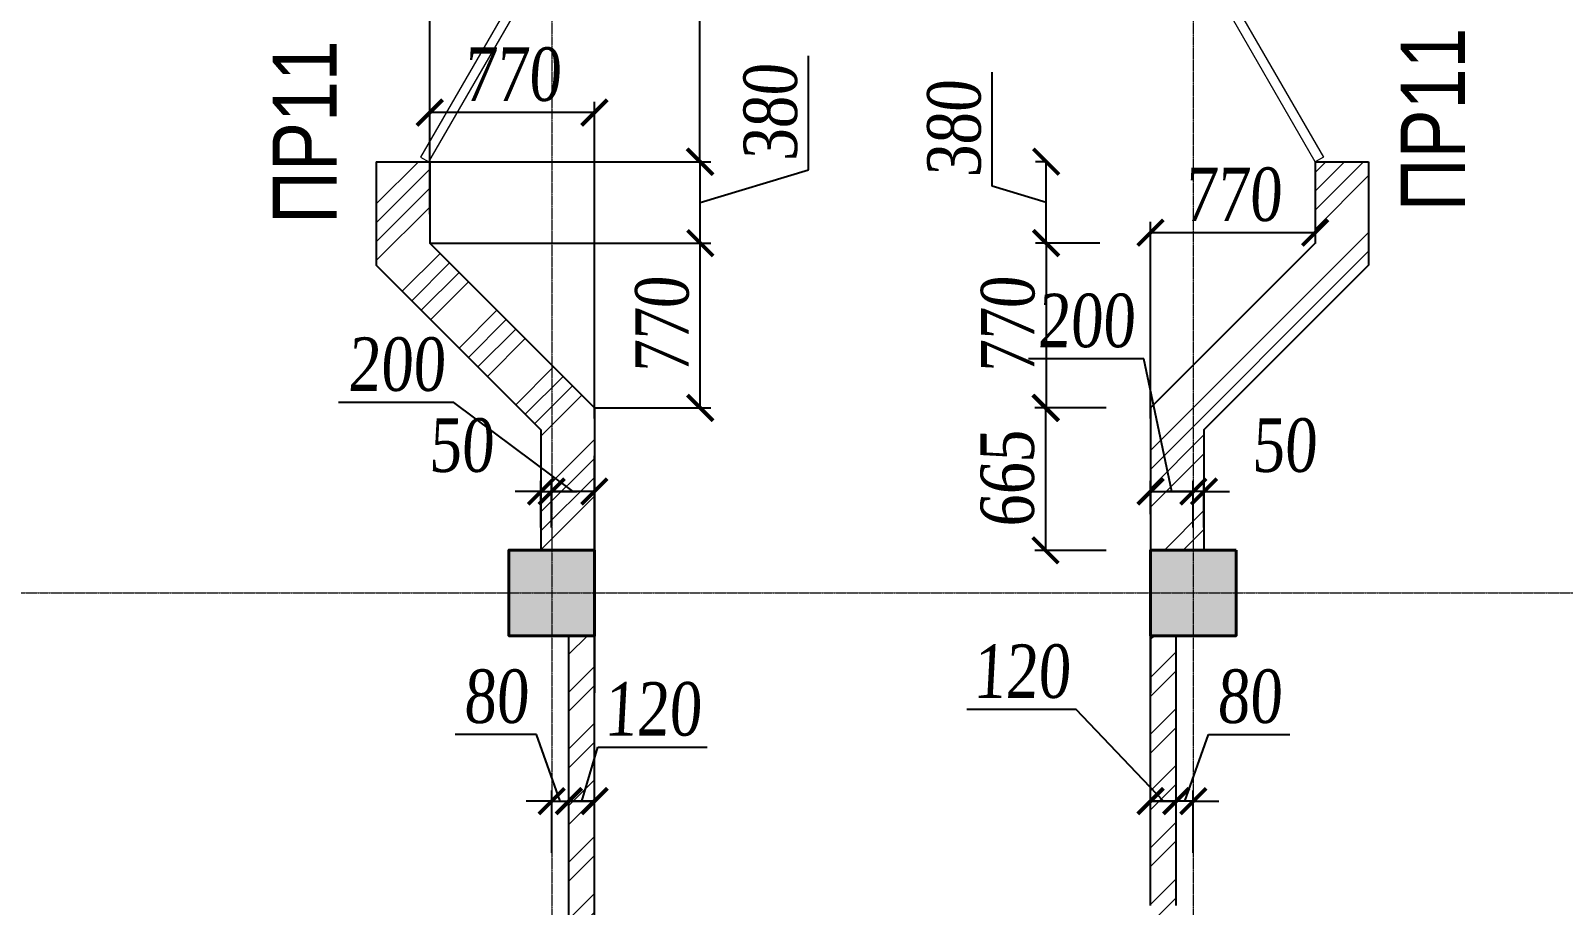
# Model space of a CAD drawing. Header units: inches. Extents: x -407541 to 6688123, y -998590 to 1205599.
# Drawn here: x 170967 to 178133, y 221277 to 225365 of the extents above; entities that cross this region are included whole.
import ezdxf

# ---------------------------------------------------------------- set-up
doc = ezdxf.new("R2010")
doc.units = ezdxf.units.IN
doc.header["$MEASUREMENT"] = 0
doc.linetypes.add('ACAD_ISO04W100', pattern=[30, 24, -3, 0, -3])
for name, color, linetype, lineweight in [('двери', 123, 'Continuous', 13), ('МОНОЛИТ', 5, 'Continuous', 40), ('Оси', 254, 'ACAD_ISO04W100', 5), ('ПЕРЕГОРОДКА', 7, 'Continuous', 25), ('Перемычки', 21, 'Continuous', 13), ('размер внутр', 142, 'Continuous', 5), ('Штриховка', 7, 'Continuous', 9), ('ШТРИХОВКА КИРПИЧ', 30, 'Continuous', 9)]:
    doc.layers.add(name, color=color, linetype=linetype, lineweight=lineweight)
doc.styles.get("Standard").update_dxf_attribs({"font": 'arial.ttf'})
doc.styles.add('STYLE2', font='times.ttf', dxfattribs={"width": 0.8, "oblique": 3})
doc.dimstyles.new('vnytren', dxfattribs={"dimtxt": 250, "dimasz": 120, "dimexe": 50, "dimexo": 0, "dimgap": 50, "dimtad": 1, "dimdec": 0, "dimzin": 0, "dimdsep": 46, "dimtxsty": 'STYLE2', "dimblk": 'ARCHTICK', "dimcen": 0, "dimadec": 0, "dimazin": 0, "dimtfac": 1, "dimtdec": 0, "dimtmove": 1, "dimatfit": 2, "dimldrblk": 'DOT', "dimfxl": 1, "dimtolj": 1, "dimtzin": 0, "dimarcsym": 0})

# ---------------------------------------------------------------- blocks, each defined once
blk = doc.blocks.new('_ARCHTICK')
at = {"color": 0, "linetype": 'ByBlock', "const_width": 0.15}
blk.add_lwpolyline([(-0.5, -0.5), (0.5, 0.5)], dxfattribs=at)
blk = doc.blocks.new('*D1528')
at = {"layer": 'размер внутр', "color": 0, "lineweight": -2, "transparency": 16777216}
for p, q in [((176171.3, 223831.5), (175632.1, 223831.5)), ((176303.3, 223211.4), (176171.3, 223831.5)), ((176203.4, 223104.7), (176203.4, 223261.4)), ((176403.2, 223104.7), (176403.2, 223261.4)), ((176203.4, 223211.4), (176403.2, 223211.4))]:
    blk.add_line(p, q, dxfattribs=at)
at = {"layer": 'размер внутр', "color": 0, "lineweight": -2, "transparency": 16777216, "xscale": 120, "yscale": 120, "zscale": 120, "rotation": 180}
blk.add_blockref('_ARCHTICK', (176203.4, 223211.4), dxfattribs=at)
at = {"layer": 'размер внутр', "color": 0, "lineweight": -2, "transparency": 16777216, "xscale": 120, "yscale": 120, "zscale": 120}
blk.add_blockref('_ARCHTICK', (176403.2, 223211.4), dxfattribs=at)
at = {"layer": 'размер внутр', "color": 0, "transparency": 16777216, "insert": (175901.7, 224008.7), "char_height": 250, "attachment_point": 5, "style": 'STYLE2'}
blk.add_mtext('\\A1;200', dxfattribs=at)
blk = doc.blocks.new('_Dot')
at = {"color": 0, "linetype": 'ByBlock', "lineweight": -2}
blk.add_line((-0.5, 0), (-1, 0), dxfattribs=at)
at = {"color": 0, "linetype": 'ByBlock', "const_width": 0.5}
blk.add_lwpolyline([(-0.25, 0, 1), (0.25, 0, 1)], format="xyb", close=True, dxfattribs=at)
blk = doc.blocks.new('*D1529')
at = {"layer": 'размер внутр', "color": 0, "lineweight": -2, "transparency": 16777216}
for p, q in [((176403.2, 223042.3), (176403.2, 223261.4)), ((176453.1, 223042.3), (176453.1, 223261.4)), ((176403.2, 223211.4), (176283.2, 223211.4)), ((176453.1, 223211.4), (176403.2, 223211.4)), ((176453.1, 223211.4), (176573.1, 223211.4))]:
    blk.add_line(p, q, dxfattribs=at)
at = {"layer": 'размер внутр', "color": 0, "lineweight": -2, "transparency": 16777216, "xscale": 120, "yscale": 120, "zscale": 120}
blk.add_blockref('_ARCHTICK', (176403.2, 223211.4), dxfattribs=at)
at = {"layer": 'размер внутр', "color": 0, "lineweight": -2, "transparency": 16777216, "xscale": 120, "yscale": 120, "zscale": 120, "rotation": 180}
blk.add_blockref('_ARCHTICK', (176453.1, 223211.4), dxfattribs=at)
at = {"layer": 'размер внутр', "color": 0, "transparency": 16777216, "insert": (176827.3, 223426.1), "char_height": 250, "attachment_point": 5, "style": 'STYLE2'}
blk.add_mtext('\\A1;50', dxfattribs=at)
blk = doc.blocks.new('*D1530')
at = {"layer": 'размер внутр', "color": 0, "lineweight": -2, "transparency": 16777216}
for p, q in [((173543.4, 221764.2), (173619, 222016.4)), ((173619, 222016.4), (174129.9, 222016.4)), ((173483.4, 221597.3), (173483.4, 221814.2)), ((173603.4, 221597.3), (173603.4, 221814.2)), ((173603.4, 221764.2), (173483.4, 221764.2))]:
    blk.add_line(p, q, dxfattribs=at)
at = {"layer": 'размер внутр', "color": 0, "lineweight": -2, "transparency": 16777216, "xscale": 120, "yscale": 120, "zscale": 120, "rotation": 180}
blk.add_blockref('_ARCHTICK', (173483.4, 221764.2), dxfattribs=at)
at = {"layer": 'размер внутр', "color": 0, "lineweight": -2, "transparency": 16777216, "xscale": 120, "yscale": 120, "zscale": 120}
blk.add_blockref('_ARCHTICK', (173603.4, 221764.2), dxfattribs=at)
at = {"layer": 'размер внутр', "color": 0, "transparency": 16777216, "insert": (173874.5, 222193.5), "char_height": 250, "attachment_point": 5, "style": 'STYLE2'}
blk.add_mtext('\\A1;120', dxfattribs=at)
blk = doc.blocks.new('*D1531')
at = {"layer": 'размер внутр', "color": 0, "lineweight": -2, "transparency": 16777216}
for p, q in [((173332.1, 222075.4), (172951.9, 222075.4)), ((173443.3, 221764.2), (173332.1, 222075.4)), ((173403.2, 221522.9), (173403.2, 221814.2)), ((173483.4, 221460.1), (173483.4, 221814.2)), ((173403.2, 221764.2), (173283.2, 221764.2)), ((173403.2, 221764.2), (173483.4, 221764.2)), ((173403.2, 221764.2), (173483.4, 221764.2)), ((173483.4, 221764.2), (173603.4, 221764.2))]:
    blk.add_line(p, q, dxfattribs=at)
at = {"layer": 'размер внутр', "color": 0, "lineweight": -2, "transparency": 16777216, "xscale": 120, "yscale": 120, "zscale": 120}
blk.add_blockref('_ARCHTICK', (173403.2, 221764.2), dxfattribs=at)
at = {"layer": 'размер внутр', "color": 0, "lineweight": -2, "transparency": 16777216, "xscale": 120, "yscale": 120, "zscale": 120, "rotation": 180}
blk.add_blockref('_ARCHTICK', (173483.4, 221764.2), dxfattribs=at)
at = {"layer": 'размер внутр', "color": 0, "transparency": 16777216, "insert": (173142, 222252.5), "char_height": 250, "attachment_point": 5, "style": 'STYLE2'}
blk.add_mtext('\\A1;80', dxfattribs=at)
blk = doc.blocks.new('12')
at = {"layer": 'двери'}
for p, q in [((0, 0), (0, 120)), ((695.6, 15.2), (695.6, 120)), ((695.6, -15.2), (695.6, 120)), ((1610, 0), (1610, 120)), ((24.4, 42.3), (0, 0)), ((0, 0), (604.5, -349)), ((629, -306.7), (24.4, 42.3)), ((604.5, -349), (629, -306.7))]:
    blk.add_line(p, q, dxfattribs=at)
blk.add_lwpolyline([(1610, 0), (818.1, -457.2), (795.9, -418.7), (1587.8, 38.5)], close=True, dxfattribs=at)
blk.add_arc((1610, 0), 914.4, 180, 210, dxfattribs=at)
blk.add_ellipse((25, -15.2), major_axis=(474.2, 474.2), ratio=1, start_param=5.048184, end_param=5.497787, dxfattribs=at)
blk = doc.blocks.new('*D3199')
at = {"layer": 'размер внутр', "color": 0, "lineweight": -2, "transparency": 16777216}
for p, q in [((175463.1, 224637.8), (175463.1, 225171.6)), ((175715.3, 224752.2), (175665.3, 224752.2)), ((175715.3, 224372), (175715.3, 224752.2)), ((175715.3, 224562.1), (175463.1, 224637.8)), ((175966.9, 224372), (175665.3, 224372))]:
    blk.add_line(p, q, dxfattribs=at)
at = {"layer": 'размер внутр', "color": 0, "lineweight": -2, "transparency": 16777216, "xscale": 120, "yscale": 120, "zscale": 120}
for p, rotation in [((175715.3, 224752.2), 90), ((175715.3, 224372), 270)]:
    blk.add_blockref('_ARCHTICK', p, dxfattribs=dict(at, rotation=rotation))
at = {"layer": 'размер внутр', "color": 0, "transparency": 16777216, "insert": (175285.9, 224904.7), "char_height": 250, "attachment_point": 5, "rotation": 90, "style": 'STYLE2'}
blk.add_mtext('\\A1;380', dxfattribs=at)
blk = doc.blocks.new('*D3200')
at = {"layer": 'размер внутр', "color": 0, "lineweight": -2, "transparency": 16777216}
for p, q in [((172407.9, 226408.9), (171868.7, 226408.9)), ((172708.2, 226030.5), (172407.9, 226408.9)), ((172583.2, 226030.5), (172583.2, 226080.5)), ((172833.2, 226030.5), (172583.2, 226030.5)), ((172833.2, 224666.9), (172833.2, 226080.5))]:
    blk.add_line(p, q, dxfattribs=at)
at = {"layer": 'размер внутр', "color": 0, "lineweight": -2, "transparency": 16777216, "xscale": 120, "yscale": 120, "zscale": 120}
for p, rotation in [((172583.2, 226030.5), 179.9999999999997), ((172833.2, 226030.5), 359.9999999999997)]:
    blk.add_blockref('_ARCHTICK', p, dxfattribs=dict(at, rotation=rotation))
at = {"layer": 'размер внутр', "color": 0, "transparency": 16777216, "insert": (172138.3, 226586.1), "char_height": 250, "attachment_point": 5, "style": 'STYLE2'}
blk.add_mtext('\\A1;250', dxfattribs=at)
blk = doc.blocks.new('*D3197')
at = {"layer": 'размер внутр', "color": 0, "lineweight": -2, "transparency": 16777216}
for p, q in [((174604.4, 224714.1), (174604.4, 225247.8)), ((172829, 224752.2), (174147.9, 224752.2)), ((174097.9, 224372), (174097.9, 224752.2)), ((174097.9, 224562.1), (174604.4, 224714.1)), ((172833.2, 224372), (174147.9, 224372))]:
    blk.add_line(p, q, dxfattribs=at)
at = {"layer": 'размер внутр', "color": 0, "lineweight": -2, "transparency": 16777216, "xscale": 120, "yscale": 120, "zscale": 120}
for p, rotation in [((174097.9, 224752.2), 90), ((174097.9, 224372), 270)]:
    blk.add_blockref('_ARCHTICK', p, dxfattribs=dict(at, rotation=rotation))
at = {"layer": 'размер внутр', "color": 0, "transparency": 16777216, "insert": (174427.2, 224981), "char_height": 250, "attachment_point": 5, "rotation": 90, "style": 'STYLE2'}
blk.add_mtext('\\A1;380', dxfattribs=at)
blk = doc.blocks.new('*D3198')
at = {"layer": 'размер внутр', "color": 0, "lineweight": -2, "transparency": 16777216}
for p, q in [((173203.4, 227637.2), (174145.9, 227637.2)), ((174095.9, 224752.2), (174095.9, 227637.2)), ((173701.7, 224752.2), (174145.9, 224752.2))]:
    blk.add_line(p, q, dxfattribs=at)
at = {"layer": 'размер внутр', "color": 0, "lineweight": -2, "transparency": 16777216, "xscale": 120, "yscale": 120, "zscale": 120}
for p, rotation in [((174095.9, 227637.2), 90), ((174095.9, 224752.2), 270)]:
    blk.add_blockref('_ARCHTICK', p, dxfattribs=dict(at, rotation=rotation))
at = {"layer": 'размер внутр', "color": 0, "transparency": 16777216, "insert": (173918.7, 226079.1), "char_height": 250, "attachment_point": 5, "rotation": 90, "style": 'STYLE2'}
blk.add_mtext('\\A1;2885', dxfattribs=at)
blk = doc.blocks.new('*D3194')
at = {"layer": 'размер внутр', "color": 0, "lineweight": -2, "transparency": 16777216}
for p, q in [((172833.2, 224507.9), (172833.2, 225032.1)), ((173603.1, 223552.6), (173603.1, 225032.1)), ((173603.1, 224982.1), (172833.2, 224982.1))]:
    blk.add_line(p, q, dxfattribs=at)
at = {"layer": 'размер внутр', "color": 0, "lineweight": -2, "transparency": 16777216, "xscale": 120, "yscale": 120, "zscale": 120}
for p, rotation in [((172833.2, 224982.1), 179.9999999999997), ((173603.1, 224982.1), 359.9999999999997)]:
    blk.add_blockref('_ARCHTICK', p, dxfattribs=dict(at, rotation=rotation))
at = {"layer": 'размер внутр', "color": 0, "transparency": 16777216, "insert": (173218.2, 225159.7), "char_height": 250, "attachment_point": 5, "style": 'STYLE2'}
blk.add_mtext('\\A1;770', dxfattribs=at)
blk = doc.blocks.new('*D3195')
at = {"layer": 'размер внутр', "color": 0, "lineweight": -2, "transparency": 16777216}
for p, q in [((176203.1, 223552.6), (176203.1, 224470.9)), ((176973, 224507.9), (176973, 224370.9)), ((176203.1, 224420.9), (176973, 224420.9))]:
    blk.add_line(p, q, dxfattribs=at)
at = {"layer": 'размер внутр', "color": 0, "lineweight": -2, "transparency": 16777216, "xscale": 120, "yscale": 120, "zscale": 120, "rotation": 180}
blk.add_blockref('_ARCHTICK', (176203.1, 224420.9), dxfattribs=at)
at = {"layer": 'размер внутр', "color": 0, "lineweight": -2, "transparency": 16777216, "xscale": 120, "yscale": 120, "zscale": 120}
blk.add_blockref('_ARCHTICK', (176973, 224420.9), dxfattribs=at)
at = {"layer": 'размер внутр', "color": 0, "transparency": 16777216, "insert": (176588.1, 224598.4), "char_height": 250, "attachment_point": 5, "style": 'STYLE2'}
blk.add_mtext('\\A1;770', dxfattribs=at)
blk = doc.blocks.new('*D3196')
at = {"layer": 'размер внутр', "color": 0, "lineweight": -2, "transparency": 16777216}
for p, q in [((173603.1, 224372), (174147.9, 224372)), ((174097.9, 223601.7), (174097.9, 224372)), ((173603.1, 223601.7), (174147.9, 223601.7))]:
    blk.add_line(p, q, dxfattribs=at)
at = {"layer": 'размер внутр', "color": 0, "lineweight": -2, "transparency": 16777216, "xscale": 120, "yscale": 120, "zscale": 120}
for p, rotation in [((174097.9, 224372), 90), ((174097.9, 223601.7), 270)]:
    blk.add_blockref('_ARCHTICK', p, dxfattribs=dict(at, rotation=rotation))
at = {"layer": 'размер внутр', "color": 0, "transparency": 16777216, "insert": (173920.4, 223986.9), "char_height": 250, "attachment_point": 5, "rotation": 90, "style": 'STYLE2'}
blk.add_mtext('\\A1;770', dxfattribs=at)
blk = doc.blocks.new('*D3192')
at = {"layer": 'размер внутр', "color": 0, "lineweight": -2, "transparency": 16777216}
for p, q in [((175775.3, 224372), (175664.6, 224372)), ((175714.6, 224372), (175714.6, 223601.7)), ((175995.1, 223601.7), (175664.6, 223601.7))]:
    blk.add_line(p, q, dxfattribs=at)
at = {"layer": 'размер внутр', "color": 0, "lineweight": -2, "transparency": 16777216, "xscale": 120, "yscale": 120, "zscale": 120}
for p, rotation in [((175714.6, 224372), 90), ((175714.6, 223601.7), 270)]:
    blk.add_blockref('_ARCHTICK', p, dxfattribs=dict(at, rotation=rotation))
at = {"layer": 'размер внутр', "color": 0, "transparency": 16777216, "insert": (175537.1, 223986.9), "char_height": 250, "attachment_point": 5, "rotation": 90, "style": 'STYLE2'}
blk.add_mtext('\\A1;770', dxfattribs=at)
blk = doc.blocks.new('*D3193')
at = {"layer": 'размер внутр', "color": 0, "lineweight": -2, "transparency": 16777216}
for p, q in [((175995.1, 223601.7), (175662, 223601.7)), ((175712, 223601.7), (175712, 222936.2)), ((175995.1, 222936.2), (175662, 222936.2))]:
    blk.add_line(p, q, dxfattribs=at)
at = {"layer": 'размер внутр', "color": 0, "lineweight": -2, "transparency": 16777216, "xscale": 120, "yscale": 120, "zscale": 120}
for p, rotation in [((175712, 223601.7), 90), ((175712, 222936.2), 270)]:
    blk.add_blockref('_ARCHTICK', p, dxfattribs=dict(at, rotation=rotation))
at = {"layer": 'размер внутр', "color": 0, "transparency": 16777216, "insert": (175534.8, 223268.9), "char_height": 250, "attachment_point": 5, "rotation": 90, "style": 'STYLE2'}
blk.add_mtext('\\A1;665', dxfattribs=at)
blk = doc.blocks.new('*D3212')
at = {"layer": 'размер внутр', "color": 0, "lineweight": -2, "transparency": 16777216}
for p, q in [((175854.8, 222192.7), (175343.9, 222192.7)), ((176263.1, 221764.2), (175854.8, 222192.7)), ((176203.1, 221597.3), (176203.1, 221814.2)), ((176323.1, 221597.3), (176323.1, 221814.2)), ((176203.1, 221764.2), (176323.1, 221764.2))]:
    blk.add_line(p, q, dxfattribs=at)
at = {"layer": 'размер внутр', "color": 0, "lineweight": -2, "transparency": 16777216, "xscale": 120, "yscale": 120, "zscale": 120, "rotation": 180}
blk.add_blockref('_ARCHTICK', (176203.1, 221764.2), dxfattribs=at)
at = {"layer": 'размер внутр', "color": 0, "lineweight": -2, "transparency": 16777216, "xscale": 120, "yscale": 120, "zscale": 120}
blk.add_blockref('_ARCHTICK', (176323.1, 221764.2), dxfattribs=at)
at = {"layer": 'размер внутр', "color": 0, "transparency": 16777216, "insert": (175599.4, 222369.8), "char_height": 250, "attachment_point": 5, "style": 'STYLE2'}
blk.add_mtext('\\A1;120', dxfattribs=at)
blk = doc.blocks.new('*D3213')
at = {"layer": 'размер внутр', "color": 0, "lineweight": -2, "transparency": 16777216}
for p, q in [((176363.2, 221764.2), (176474.4, 222075.4)), ((176474.4, 222075.4), (176854.6, 222075.4)), ((176323.1, 221460.1), (176323.1, 221814.2)), ((176403.2, 221522.9), (176403.2, 221814.2)), ((176323.1, 221764.2), (176203.1, 221764.2)), ((176403.2, 221764.2), (176323.1, 221764.2)), ((176403.2, 221764.2), (176323.1, 221764.2)), ((176403.2, 221764.2), (176523.2, 221764.2))]:
    blk.add_line(p, q, dxfattribs=at)
at = {"layer": 'размер внутр', "color": 0, "lineweight": -2, "transparency": 16777216, "xscale": 120, "yscale": 120, "zscale": 120}
blk.add_blockref('_ARCHTICK', (176323.1, 221764.2), dxfattribs=at)
at = {"layer": 'размер внутр', "color": 0, "lineweight": -2, "transparency": 16777216, "xscale": 120, "yscale": 120, "zscale": 120, "rotation": 180}
blk.add_blockref('_ARCHTICK', (176403.2, 221764.2), dxfattribs=at)
at = {"layer": 'размер внутр', "color": 0, "transparency": 16777216, "insert": (176664.5, 222252.5), "char_height": 250, "attachment_point": 5, "style": 'STYLE2'}
blk.add_mtext('\\A1;80', dxfattribs=at)
blk = doc.blocks.new('*D3323')
at = {"layer": 'размер внутр', "color": 0, "lineweight": -2, "transparency": 16777216}
for p, q in [((172946.3, 223627.4), (172407.1, 223627.4)), ((173503, 223211.4), (172946.3, 223627.4)), ((173403, 223104.7), (173403, 223261.4)), ((173602.9, 223104.7), (173602.9, 223261.4)), ((173602.9, 223211.4), (173403, 223211.4))]:
    blk.add_line(p, q, dxfattribs=at)
at = {"layer": 'размер внутр', "color": 0, "lineweight": -2, "transparency": 16777216, "xscale": 120, "yscale": 120, "zscale": 120, "rotation": 180}
blk.add_blockref('_ARCHTICK', (173403, 223211.4), dxfattribs=at)
at = {"layer": 'размер внутр', "color": 0, "lineweight": -2, "transparency": 16777216, "xscale": 120, "yscale": 120, "zscale": 120}
blk.add_blockref('_ARCHTICK', (173602.9, 223211.4), dxfattribs=at)
at = {"layer": 'размер внутр', "color": 0, "transparency": 16777216, "insert": (172676.7, 223804.6), "char_height": 250, "attachment_point": 5, "style": 'STYLE2'}
blk.add_mtext('\\A1;200', dxfattribs=at)
blk = doc.blocks.new('*D3324')
at = {"layer": 'размер внутр', "color": 0, "lineweight": -2, "transparency": 16777216}
for p, q in [((173353.1, 223042.3), (173353.1, 223261.4)), ((173403, 223042.3), (173403, 223261.4)), ((173353.1, 223211.4), (173233.1, 223211.4)), ((173353.1, 223211.4), (173403, 223211.4)), ((173403, 223211.4), (173523, 223211.4))]:
    blk.add_line(p, q, dxfattribs=at)
at = {"layer": 'размер внутр', "color": 0, "lineweight": -2, "transparency": 16777216, "xscale": 120, "yscale": 120, "zscale": 120}
blk.add_blockref('_ARCHTICK', (173353.1, 223211.4), dxfattribs=at)
at = {"layer": 'размер внутр', "color": 0, "lineweight": -2, "transparency": 16777216, "xscale": 120, "yscale": 120, "zscale": 120, "rotation": 180}
blk.add_blockref('_ARCHTICK', (173403, 223211.4), dxfattribs=at)
at = {"layer": 'размер внутр', "color": 0, "transparency": 16777216, "insert": (172979, 223426.1), "char_height": 250, "attachment_point": 5, "style": 'STYLE2'}
blk.add_mtext('\\A1;50', dxfattribs=at)

msp = doc.modelspace()

# ---------------------------------------------------------------- hatches: boundary and pattern name
at = {"layer": 'Штриховка'}
h = msp.add_hatch(dxfattribs=at)
h.set_pattern_fill('ANSI35', color=256, scale=25, style=0)
h.set_pattern_definition([(45, (-6764080.43, -624333.35), (-112.2532015, 112.2532015), []), (45, (-6763968.18, -624333.35), (-112.2532015, 112.2532015), [198.4375, -39.6875, 0, -39.6875])])
h.paths.add_polyline_path([(17203.4, 266637), (17603.4, 266637), (17603.4, 266237), (17203.4, 266237)])
h.paths.add_polyline_path([(20203.4, 266637), (20603.4, 266637), (20603.4, 266237), (20203.4, 266237)])
h.paths.add_polyline_path([(24073.4, 266637), (24473.4, 266637), (24473.4, 266237), (24073.4, 266237)])
h.paths.add_polyline_path([(17203.4, 261137), (17603.4, 261137), (17603.4, 260737), (17203.4, 260737)])
h.paths.add_polyline_path([(17203.4, 252637), (17603.4, 252637), (17603.4, 252237), (17203.4, 252237)])
h.paths.add_polyline_path([(17203.4, 249137), (17603.4, 249137), (17603.4, 248737), (17203.4, 248737)])
h.paths.add_polyline_path([(17203.4, 243137), (17603.4, 243137), (17603.4, 242737), (17203.4, 242737)])
h.paths.add_polyline_path([(17203.4, 237137), (17603.4, 237137), (17603.4, 236737), (17203.4, 236737)])
h.paths.add_polyline_path([(20203.4, 231137), (20603.4, 231137), (20603.4, 230737), (20203.4, 230737)])
h.paths.add_polyline_path([(20203.4, 237137), (20603.4, 237137), (20603.4, 236737), (20203.4, 236737)])
h.paths.add_polyline_path([(20203.4, 243137), (20603.4, 243137), (20603.4, 242737), (20203.4, 242737)])
h.paths.add_polyline_path([(20203.4, 249137), (20603.4, 249137), (20603.4, 248737), (20203.4, 248737)])
h.paths.add_polyline_path([(20203.4, 228037), (20603.4, 228037), (20603.4, 227637), (20203.4, 227637)])
h.paths.add_polyline_path([(20203.4, 219337), (20603.4, 219337), (20603.4, 218937), (20203.4, 218937)])
h.paths.add_polyline_path([(24703.4, 258237), (25103.4, 258237), (25103.4, 257837), (24703.4, 257837)])
h.paths.add_polyline_path([(30703.4, 263637), (31103.4, 263637), (31103.4, 263237), (30703.4, 263237)])
h.paths.add_polyline_path([(30703.4, 258237), (31103.4, 258237), (31103.4, 257837), (30703.4, 257837)])
h.paths.add_polyline_path([(36703.4, 263637), (37103.4, 263637), (37103.4, 263237), (36703.4, 263237)])
h.paths.add_polyline_path([(36703.4, 258237), (37103.4, 258237), (37103.4, 257837), (36703.4, 257837)])
h.paths.add_polyline_path([(42703.4, 263637), (43103.4, 263637), (43103.4, 263237), (42703.4, 263237)])
h.paths.add_polyline_path([(42703.4, 258237), (43103.4, 258237), (43103.4, 257837), (42703.4, 257837)])
h.paths.add_polyline_path([(48703.4, 258237), (49103.4, 258237), (49103.4, 257837), (48703.4, 257837)])
h.paths.add_polyline_path([(54703.4, 263637), (55103.4, 263637), (55103.4, 263237), (54703.4, 263237)])
h.paths.add_polyline_path([(54703.4, 258237), (55103.4, 258237), (55103.4, 257837), (54703.4, 257837)])
h.paths.add_polyline_path([(60703.4, 263637), (61103.4, 263637), (61103.4, 263237), (60703.4, 263237)])
h.paths.add_polyline_path([(60703.4, 258237), (61103.4, 258237), (61103.4, 257837), (60703.4, 257837)])
h.paths.add_polyline_path([(66703.4, 263637), (67103.4, 263637), (67103.4, 263237), (66703.4, 263237)])
h.paths.add_polyline_path([(66703.4, 258237), (67103.4, 258237), (67103.4, 257837), (66703.4, 257837)])
h.paths.add_polyline_path([(72703.4, 258237), (73103.4, 258237), (73103.4, 257837), (72703.4, 257837)])
h.paths.add_polyline_path([(78703.4, 263637), (79103.4, 263637), (79103.4, 263237), (78703.4, 263237)])
h.paths.add_polyline_path([(78703.4, 258237), (79103.4, 258237), (79103.4, 257837), (78703.4, 257837)])
h.paths.add_polyline_path([(84703.4, 263637), (85103.4, 263637), (85103.4, 263237), (84703.4, 263237)])
h.paths.add_polyline_path([(84703.4, 258237), (85103.4, 258237), (85103.4, 257837), (84703.4, 257837)])
h.paths.add_polyline_path([(90703.4, 258237), (91103.4, 258237), (91103.4, 257837), (90703.4, 257837)])
h.paths.add_polyline_path([(30703.4, 272037), (31103.4, 272037), (31103.4, 271637), (30703.4, 271637)])
h.paths.add_polyline_path([(36703.4, 272037), (37103.4, 272037), (37103.4, 271637), (36703.4, 271637)])
h.paths.add_polyline_path([(42703.4, 272037), (43103.4, 272037), (43103.4, 271637), (42703.4, 271637)])
h.paths.add_polyline_path([(54703.4, 272037), (55103.4, 272037), (55103.4, 271637), (54703.4, 271637)])
h.paths.add_polyline_path([(60703.4, 272037), (61103.4, 272037), (61103.4, 271637), (60703.4, 271637)])
h.paths.add_polyline_path([(66703.4, 272037), (67103.4, 272037), (67103.4, 271637), (66703.4, 271637)])
h.paths.add_polyline_path([(78703.4, 272037), (79103.4, 272037), (79103.4, 271637), (78703.4, 271637)])
h.paths.add_polyline_path([(84703.4, 272037), (85103.4, 272037), (85103.4, 271637), (84703.4, 271637)])
h.paths.add_polyline_path([(91333.4, 266637), (91733.4, 266637), (91733.4, 266237), (91333.4, 266237)])
h.paths.add_polyline_path([(95203.4, 266637), (95603.4, 266637), (95603.4, 266237), (95203.4, 266237)])
h.paths.add_polyline_path([(91333.4, 261137), (91733.4, 261137), (91733.4, 260737), (91333.4, 260737)])
h.paths.add_polyline_path([(95203.4, 261137), (95603.4, 261137), (95603.4, 260737), (95203.4, 260737)])
h.paths.add_polyline_path([(17203.4, 219337), (17603.4, 219337), (17603.4, 218937), (17203.4, 218937)])
h.paths.add_polyline_path([(12103.4, 219337), (12503.4, 219337), (12503.4, 218937), (12103.4, 218937)])
h.paths.add_polyline_path([(8503.4, 222937), (8903.4, 222937), (8903.4, 222537), (8503.4, 222537)])
h.paths.add_polyline_path([(8503.4, 228037), (8903.4, 228037), (8903.4, 227637), (8503.4, 227637)])
h.paths.add_polyline_path([(10603.4, 237137), (11003.4, 237137), (11003.4, 236737), (10603.4, 236737)])
h.paths.add_polyline_path([(10603.4, 243137), (11003.4, 243137), (11003.4, 242737), (10603.4, 242737)])
h.paths.add_polyline_path([(10603.4, 249137), (11003.4, 249137), (11003.4, 248737), (10603.4, 248737)])
h.paths.add_polyline_path([(26803.4, 237137), (27203.4, 237137), (27203.4, 236737), (26803.4, 236737)])
h.paths.add_polyline_path([(26803.4, 243137), (27203.4, 243137), (27203.4, 242737), (26803.4, 242737)])
h.paths.add_polyline_path([(26803.4, 249137), (27203.4, 249137), (27203.4, 248737), (26803.4, 248737)])
h.paths.add_polyline_path([(25303.4, 219337), (25703.4, 219337), (25703.4, 218937), (25303.4, 218937)])
h.paths.add_polyline_path([(28903.4, 222937), (29303.4, 222937), (29303.4, 222537), (28903.4, 222537)])
h.paths.add_polyline_path([(28903.4, 228037), (29303.4, 228037), (29303.4, 227637), (28903.4, 227637)])
h.paths.add_polyline_path([(26803.4, 231137), (27203.4, 231137), (27203.4, 230737), (26803.4, 230737)])
h.paths.add_polyline_path([(26803.4, 228037), (27203.4, 228037), (27203.4, 227637), (26803.4, 227637)])
h.paths.add_polyline_path([(95203.4, 243137), (95603.4, 243137), (95603.4, 242737), (95203.4, 242737)])
h.paths.add_polyline_path([(95203.4, 237137), (95603.4, 237137), (95603.4, 236737), (95203.4, 236737)])
h.paths.add_polyline_path([(98203.4, 231137), (98603.4, 231137), (98603.4, 230737), (98203.4, 230737)])
h.paths.add_polyline_path([(98203.4, 237137), (98603.4, 237137), (98603.4, 236737), (98203.4, 236737)])
h.paths.add_polyline_path([(98203.4, 243137), (98603.4, 243137), (98603.4, 242737), (98203.4, 242737)])
h.paths.add_polyline_path([(98203.4, 249137), (98603.4, 249137), (98603.4, 248737), (98203.4, 248737)])
h.paths.add_polyline_path([(98203.4, 222937), (98603.4, 222937), (98603.4, 222537), (98203.4, 222537)])
h.paths.add_polyline_path([(98203.4, 219337), (98603.4, 219337), (98603.4, 218937), (98203.4, 218937)])
h.paths.add_polyline_path([(95203.4, 222937), (95603.4, 222937), (95603.4, 222537), (95203.4, 222537)])
h.paths.add_polyline_path([(95203.4, 219337), (95603.4, 219337), (95603.4, 218937), (95203.4, 218937)])
h.paths.add_polyline_path([(90103.4, 219337), (90503.4, 219337), (90503.4, 218937), (90103.4, 218937)])
h.paths.add_polyline_path([(86503.4, 222937), (86903.4, 222937), (86903.4, 222537), (86503.4, 222537)])
h.paths.add_polyline_path([(86503.4, 228037), (86903.4, 228037), (86903.4, 227637), (86503.4, 227637)])
h.paths.add_polyline_path([(88603.4, 237137), (89003.4, 237137), (89003.4, 236737), (88603.4, 236737)])
h.paths.add_polyline_path([(88603.4, 243137), (89003.4, 243137), (89003.4, 242737), (88603.4, 242737)])
h.paths.add_polyline_path([(104803.4, 237137), (105203.4, 237137), (105203.4, 236737), (104803.4, 236737)])
h.paths.add_polyline_path([(104803.4, 243137), (105203.4, 243137), (105203.4, 242737), (104803.4, 242737)])
h.paths.add_polyline_path([(104803.4, 249137), (105203.4, 249137), (105203.4, 248737), (104803.4, 248737)])
h.paths.add_polyline_path([(103303.4, 219337), (103703.4, 219337), (103703.4, 218937), (103303.4, 218937)])
h.paths.add_polyline_path([(106903.4, 222937), (107303.4, 222937), (107303.4, 222537), (106903.4, 222537)])
h.paths.add_polyline_path([(104803.4, 231137), (105203.4, 231137), (105203.4, 230737), (104803.4, 230737)])
h.paths.add_polyline_path([(176603.4, 266637), (176203.4, 266637), (176203.4, 266237), (176603.4, 266237)])
h.paths.add_polyline_path([(173603.4, 266637), (173203.4, 266637), (173203.4, 266237), (173603.4, 266237)])
h.paths.add_polyline_path([(169733.4, 266637), (169333.4, 266637), (169333.4, 266237), (169733.4, 266237)])
h.paths.add_polyline_path([(176603.4, 261137), (176203.4, 261137), (176203.4, 260737), (176603.4, 260737)])
h.paths.add_polyline_path([(176603.4, 252637), (176203.4, 252637), (176203.4, 252237), (176603.4, 252237)])
h.paths.add_polyline_path([(176603.4, 249137), (176203.4, 249137), (176203.4, 248737), (176603.4, 248737)])
h.paths.add_polyline_path([(176603.4, 243137), (176203.4, 243137), (176203.4, 242737), (176603.4, 242737)])
h.paths.add_polyline_path([(176603.4, 237137), (176203.4, 237137), (176203.4, 236737), (176603.4, 236737)])
h.paths.add_polyline_path([(173603.4, 231137), (173203.4, 231137), (173203.4, 230737), (173603.4, 230737)])
h.paths.add_polyline_path([(173603.4, 237137), (173203.4, 237137), (173203.4, 236737), (173603.4, 236737)])
h.paths.add_polyline_path([(173603.4, 243137), (173203.4, 243137), (173203.4, 242737), (173603.4, 242737)])
h.paths.add_polyline_path([(173603.4, 249137), (173203.4, 249137), (173203.4, 248737), (173603.4, 248737)])
h.paths.add_polyline_path([(173603.4, 228037), (173203.4, 228037), (173203.4, 227637), (173603.4, 227637)])
h.paths.add_polyline_path([(173603.4, 222937), (173203.4, 222937), (173203.4, 222537), (173603.4, 222537)])
h.paths.add_polyline_path([(173603.4, 219337), (173203.4, 219337), (173203.4, 218937), (173603.4, 218937)])
h.paths.add_polyline_path([(169103.4, 258237), (168703.4, 258237), (168703.4, 257837), (169103.4, 257837)])
h.paths.add_polyline_path([(163103.4, 263637), (162703.4, 263637), (162703.4, 263237), (163103.4, 263237)])
h.paths.add_polyline_path([(163103.4, 258237), (162703.4, 258237), (162703.4, 257837), (163103.4, 257837)])
h.paths.add_polyline_path([(157103.4, 263637), (156703.4, 263637), (156703.4, 263237), (157103.4, 263237)])
h.paths.add_polyline_path([(157103.4, 258237), (156703.4, 258237), (156703.4, 257837), (157103.4, 257837)])
h.paths.add_polyline_path([(151103.4, 263637), (150703.4, 263637), (150703.4, 263237), (151103.4, 263237)])
h.paths.add_polyline_path([(151103.4, 258237), (150703.4, 258237), (150703.4, 257837), (151103.4, 257837)])
h.paths.add_polyline_path([(145103.4, 258237), (144703.4, 258237), (144703.4, 257837), (145103.4, 257837)])
h.paths.add_polyline_path([(139103.4, 263637), (138703.4, 263637), (138703.4, 263237), (139103.4, 263237)])
h.paths.add_polyline_path([(139103.4, 258237), (138703.4, 258237), (138703.4, 257837), (139103.4, 257837)])
h.paths.add_polyline_path([(133103.4, 263637), (132703.4, 263637), (132703.4, 263237), (133103.4, 263237)])
h.paths.add_polyline_path([(133103.4, 258237), (132703.4, 258237), (132703.4, 257837), (133103.4, 257837)])
h.paths.add_polyline_path([(127103.4, 263637), (126703.4, 263637), (126703.4, 263237), (127103.4, 263237)])
h.paths.add_polyline_path([(127103.4, 258237), (126703.4, 258237), (126703.4, 257837), (127103.4, 257837)])
h.paths.add_polyline_path([(121103.4, 258237), (120703.4, 258237), (120703.4, 257837), (121103.4, 257837)])
h.paths.add_polyline_path([(115103.4, 263637), (114703.4, 263637), (114703.4, 263237), (115103.4, 263237)])
h.paths.add_polyline_path([(115103.4, 258237), (114703.4, 258237), (114703.4, 257837), (115103.4, 257837)])
h.paths.add_polyline_path([(109103.4, 263637), (108703.4, 263637), (108703.4, 263237), (109103.4, 263237)])
h.paths.add_polyline_path([(109103.4, 258237), (108703.4, 258237), (108703.4, 257837), (109103.4, 257837)])
h.paths.add_polyline_path([(103103.4, 258237), (102703.4, 258237), (102703.4, 257837), (103103.4, 257837)])
h.paths.add_polyline_path([(163103.4, 272037), (162703.4, 272037), (162703.4, 271637), (163103.4, 271637)])
h.paths.add_polyline_path([(157103.4, 272037), (156703.4, 272037), (156703.4, 271637), (157103.4, 271637)])
h.paths.add_polyline_path([(151103.4, 272037), (150703.4, 272037), (150703.4, 271637), (151103.4, 271637)])
h.paths.add_polyline_path([(139103.4, 272037), (138703.4, 272037), (138703.4, 271637), (139103.4, 271637)])
h.paths.add_polyline_path([(133103.4, 272037), (132703.4, 272037), (132703.4, 271637), (133103.4, 271637)])
h.paths.add_polyline_path([(127103.4, 272037), (126703.4, 272037), (126703.4, 271637), (127103.4, 271637)])
h.paths.add_polyline_path([(115103.4, 272037), (114703.4, 272037), (114703.4, 271637), (115103.4, 271637)])
h.paths.add_polyline_path([(109103.4, 272037), (108703.4, 272037), (108703.4, 271637), (109103.4, 271637)])
h.paths.add_polyline_path([(102473.4, 266637), (102073.4, 266637), (102073.4, 266237), (102473.4, 266237)])
h.paths.add_polyline_path([(98603.4, 266637), (98203.4, 266637), (98203.4, 266237), (98603.4, 266237)])
h.paths.add_polyline_path([(176603.4, 222937), (176203.4, 222937), (176203.4, 222537), (176603.4, 222537)])
h.paths.add_polyline_path([(176603.4, 219337), (176203.4, 219337), (176203.4, 218937), (176603.4, 218937)])
h.paths.add_polyline_path([(181703.4, 219337), (181303.4, 219337), (181303.4, 218937), (181703.4, 218937)])
h.paths.add_polyline_path([(185303.4, 222937), (184903.4, 222937), (184903.4, 222537), (185303.4, 222537)])
h.paths.add_polyline_path([(185303.4, 228037), (184903.4, 228037), (184903.4, 227637), (185303.4, 227637)])
h.paths.add_polyline_path([(183203.4, 237137), (182803.4, 237137), (182803.4, 236737), (183203.4, 236737)])
h.paths.add_polyline_path([(183203.4, 243137), (182803.4, 243137), (182803.4, 242737), (183203.4, 242737)])
h.paths.add_polyline_path([(183203.4, 249137), (182803.4, 249137), (182803.4, 248737), (183203.4, 248737)])
h.paths.add_polyline_path([(167003.4, 237137), (166603.4, 237137), (166603.4, 236737), (167003.4, 236737)])
h.paths.add_polyline_path([(167003.4, 243137), (166603.4, 243137), (166603.4, 242737), (167003.4, 242737)])
h.paths.add_polyline_path([(167003.4, 249137), (166603.4, 249137), (166603.4, 248737), (167003.4, 248737)])
h.paths.add_polyline_path([(168503.4, 219337), (168103.4, 219337), (168103.4, 218937), (168503.4, 218937)])
h.paths.add_polyline_path([(164903.4, 222937), (164503.4, 222937), (164503.4, 222537), (164903.4, 222537)])
h.paths.add_polyline_path([(164903.4, 228037), (164503.4, 228037), (164503.4, 227637), (164903.4, 227637)])
h.paths.add_polyline_path([(167003.4, 231137), (166603.4, 231137), (166603.4, 230737), (167003.4, 230737)])
h.paths.add_polyline_path([(167003.4, 228037), (166603.4, 228037), (166603.4, 227637), (167003.4, 227637)])
h.paths.add_polyline_path([(91333.4, 258237), (91733.4, 258237), (91733.4, 257837), (91333.4, 257837)])
h.paths.add_polyline_path([(95203.4, 258237), (95603.4, 258237), (95603.4, 257837), (95203.4, 257837)])
h.paths.add_polyline_path([(180703.4, 261137), (180303.4, 261137), (180303.4, 260737), (180703.4, 260737)])
h.paths.add_polyline_path([(180703.4, 252637), (180303.4, 252637), (180303.4, 252237), (180703.4, 252237)])
h.paths.add_polyline_path([(13103.4, 261137), (13503.4, 261137), (13503.4, 260737), (13103.4, 260737)])
h.paths.add_polyline_path([(13103.4, 252637), (13503.4, 252637), (13503.4, 252237), (13103.4, 252237)])
h.paths.add_polyline_path([(17203.4, 258237), (17603.4, 258237), (17603.4, 257837), (17203.4, 257837)])
h.paths.add_polyline_path([(13103.4, 258237), (13503.4, 258237), (13503.4, 257837), (13103.4, 257837)])
h.paths.add_polyline_path([(176603.4, 258237), (176203.4, 258237), (176203.4, 257837), (176603.4, 257837)])
h.paths.add_polyline_path([(180703.4, 258237), (180303.4, 258237), (180303.4, 257837), (180703.4, 257837)])
h.paths.add_polyline_path([(98203.4, 228037), (98603.4, 228037), (98603.4, 227637), (98203.4, 227637)])
h.paths.add_polyline_path([(104803.4, 228037), (105203.4, 228037), (105203.4, 227637), (104803.4, 227637)])
h.paths.add_polyline_path([(106903.4, 228037), (107303.4, 228037), (107303.4, 227637), (106903.4, 227637)])
h.paths.add_polyline_path([(17603.4, 222922), (17203.4, 222922), (17203.4, 222537), (17603.4, 222537)])
h.paths.add_polyline_path([(20603.4, 222922), (20203.4, 222922), (20203.4, 222537), (20603.4, 222537)])
h = msp.add_hatch(dxfattribs=at)
h.set_pattern_fill('ANSI32', color=256, scale=500, style=0)
h.paths.add_polyline_path([(173603.1, 222270.1), (173603.1, 222537.2), (173483.4, 222537.2), (173483.4, 219337.2), (173603.4, 219337.2), (173603.4, 222270.1)])
h.paths.add_polyline_path([(176203.3, 221277.2), (176203.4, 219337.2), (176323.3, 219337.2), (176323.3, 221277.2), (176323.3, 222537.2), (176203.3, 222537.2)])
at = {"layer": 'ШТРИХОВКА КИРПИЧ', "ltscale": 0.1}
h = msp.add_hatch(dxfattribs=at)
h.set_pattern_fill('ANSI34', color=256, scale=500, style=0)
h.paths.add_polyline_path([(173203.2, 227837.2), (173203.2, 227917.2), (173203.4, 227917.2), (173203.4, 228037.2), (172583.2, 228037.2), (172583.2, 227837.2)])
h.paths.add_polyline_path([(173203.2, 227787.2), (173203.2, 227837.2), (172583.2, 227837.2), (172583.2, 226362.2), (172833.2, 226362.2), (172833.2, 227787.2)])
h.paths.add_polyline_path([(176973, 226362.2), (177223, 226362.2), (177223, 227737.6), (176973, 227737.6)])
h.paths.add_polyline_path([(177223, 224752.2), (176973, 224752.2), (176973, 224372), (176403.2, 223802.6), (176403.2, 222937.2), (176453.1, 222937.2), (176453.1, 223499.1), (177223, 224268.4)])
h.paths.add_polyline_path([(176403.2, 223802.6), (176203.1, 223602.7), (176203.1, 222937.2), (176403.2, 222937.2)])
h.paths.add_polyline_path([(173353.1, 222937.2), (173403.2, 222937.2), (173403.2, 223802.4), (172833.2, 224372), (172833.2, 224752.2), (172583.2, 224752.2), (172583.2, 224268.4), (173353.1, 223499.1)])
h.paths.add_polyline_path([(173603.1, 223602.7), (173403.2, 223802.4), (173403.2, 222937.2), (173603.1, 222937.2)])

# ---------------------------------------------------------------- linework, layer by layer
at = {"layer": 'МОНОЛИТ'}
for points in [[(173603.4, 222937.2), (173203.4, 222937.2), (173203.4, 222537.2), (173603.4, 222537.2)], [(176603.4, 222937.2), (176203.4, 222937.2), (176203.4, 222537.2), (176603.4, 222537.2)]]:
    msp.add_lwpolyline(points, close=True, dxfattribs=at)
at = {"layer": 'Оси', "ltscale": 0.3}
for p, q in [((173403.2, 278737.2), (173403.2, 186893.5)), ((176403.2, 278737.2), (176403.2, 186893.5)), ((157503.2, 222737.2), (192303.2, 222737.2))]:
    msp.add_line(p, q, dxfattribs=at)
at = {"layer": 'ПЕРЕГОРОДКА'}
for p, q in [((172583.2, 224752.2), (172833.2, 224752.2)), ((176973, 224752.2), (177223, 224752.2)), ((176203.3, 221277.2), (176203.3, 222537.2)), ((176323.3, 221277.2), (176323.3, 222537.2))]:
    msp.add_line(p, q, dxfattribs=at)
for points in [[(172583.2, 224752.2), (172583.2, 224268.4), (173353.1, 223499.1), (173353.1, 222937.2)], [(172833.2, 224752.2), (172833.2, 224372), (173603.1, 223602.7), (173603.1, 222270.1)], [(176973, 224752.2), (176973, 224372), (176203.1, 223602.7), (176203.1, 222270.1)], [(177223, 224752.2), (177223, 224268.4), (176453.1, 223499.1), (176453.1, 222937.2)], [(173603.4, 222937.2), (173603.4, 223377.2)], [(173483.4, 219337.2), (173483.4, 222537.2)], [(173603.4, 219337.2), (173603.4, 222537.2)]]:
    msp.add_lwpolyline(points, dxfattribs=at)

# ---------------------------------------------------------------- block references
at = {"layer": 'двери', "xscale": -1, "rotation": 90}
msp.add_blockref('12', (172829, 226362.2), dxfattribs=at)
at = {"layer": 'двери', "rotation": 270}
msp.add_blockref('12', (176973, 226362.2), dxfattribs=at)

# ---------------------------------------------------------------- texts
at = {"layer": 'Перемычки', "width": 0.82}
for p in [(177672.9, 224520.6), (172398.2, 224461.7)]:
    msp.add_text('ПР11', height=300, rotation=89.99787, dxfattribs=at).set_placement(p)

# ---------------------------------------------------------------- dimensions: what is measured, and where the dimension line sits
at = {"layer": 'размер внутр'}
for base, p1, p2, angle, picture, middle in [((174095.9, 227637.2), (173701.7, 224752.2), (173203.4, 227637.2), 90, '*D3198', (174095.9, 226079.1)), ((172583.2, 226030.5), (172833.2, 224666.9), (172583.2, 226030.5), 180, '*D3200', (172357.9, 226408.9)), ((173403, 223211.4), (173602.9, 223104.7), (173403, 223104.7), 180, '*D3323', (172896.3, 223627.4)), ((173403, 223211.4), (173353.1, 223042.3), (173403, 223042.3), 180, '*D3324', (172979, 223248.9)), ((176323.1, 221764.2), (176203.1, 221597.3), (176323.1, 221597.3), 180, '*D3212', (175804.8, 222192.7)), ((176323.1, 221764.2), (176403.2, 221522.9), (176323.1, 221460.1), 180, '*D3213', (176524.4, 222075.4))]:
    dim = msp.add_linear_dim(base=base, p1=p1, p2=p2, angle=angle, dimstyle='vnytren', dxfattribs=at)
    dim.commit()
    dim.dimension.update_dxf_attribs({"geometry": picture, "text_midpoint": middle, "dimtype": 160})
for base, p1, p2, angle, picture, middle in [((172833.2, 224982.1), (173603.1, 223552.6), (172833.2, 224507.9), 180, '*D3194', (173218.2, 225159.7)), ((174097.9, 224752.2), (172833.2, 224372), (172829, 224752.2), 90, '*D3197', (174427.2, 224764.1)), ((175715.3, 224752.2), (175966.9, 224372), (175715.3, 224752.2), 90, '*D3199', (175285.9, 224687.8)), ((174097.9, 224372), (173603.1, 223601.7), (173603.1, 224372), 90, '*D3196', (173920.4, 223986.9)), ((175714.6, 223601.7), (175775.3, 224372), (175995.1, 223601.7), 90, '*D3192', (175537.1, 223986.9)), ((175711.9876, 222936.2089), (175995.054, 223601.66), (175995.0537, 222936.2089), 90, '*D3193', (175534.8247, 223268.9344))]:
    dim = msp.add_linear_dim(base=base, p1=p1, p2=p2, angle=angle, dimstyle='vnytren', dxfattribs=at)
    dim.commit()
    dim.dimension.update_dxf_attribs({"geometry": picture, "text_midpoint": middle})
for base, p1, p2, picture, middle in [((176973, 224420.9), (176203.1, 223552.6), (176973, 224507.9), '*D3195', (176588.1, 224598.4)), ((173483.4, 221764.2), (173603.4, 221597.3), (173483.4, 221597.3), '*D1530', (173669, 222193.5))]:
    dim = msp.add_linear_dim(base=base, p1=p1, p2=p2, dimstyle='vnytren', dxfattribs=at)
    dim.commit()
    dim.dimension.update_dxf_attribs({"geometry": picture, "text_midpoint": middle})
for base, p1, p2, picture, middle in [((176403.2, 223211.4), (176203.4, 223104.7), (176403.2, 223104.7), '*D1528', (176121.3, 223831.5)), ((176403.2, 223211.4), (176453.1, 223042.3), (176403.2, 223042.3), '*D1529', (176827.3, 223248.9)), ((173483.4, 221764.2), (173403.2, 221522.9), (173483.4, 221460.1), '*D1531', (173282.1, 222075.4))]:
    dim = msp.add_linear_dim(base=base, p1=p1, p2=p2, dimstyle='vnytren', dxfattribs=at)
    dim.commit()
    dim.dimension.update_dxf_attribs({"geometry": picture, "text_midpoint": middle, "dimtype": 160})

doc.saveas('drawing.dxf')
